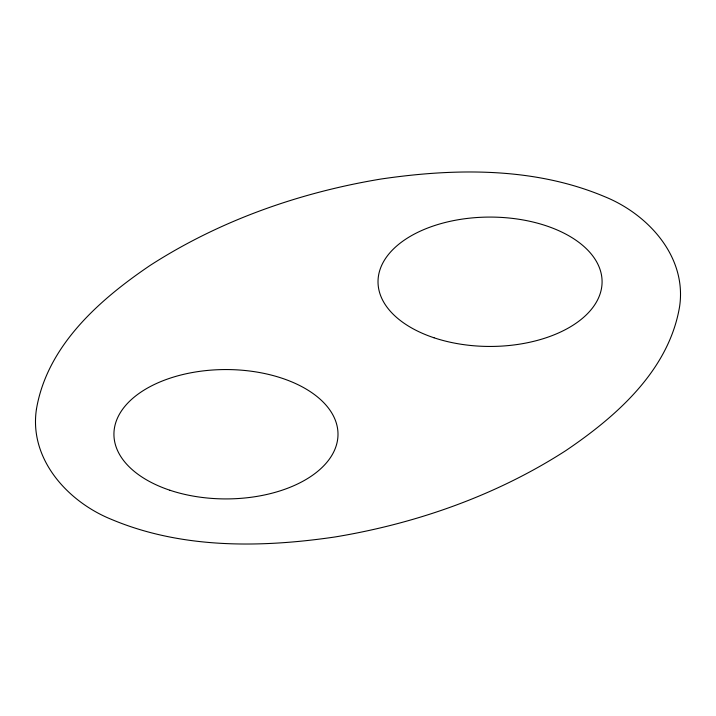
<?xml version="1.0" encoding="UTF-8"?>
<svg xmlns="http://www.w3.org/2000/svg" width="716" height="716" viewBox="0 0 716 716"><rect width="100%" height="100%" fill="white"/><g stroke="black" fill="none" stroke-linecap="round" stroke-linejoin="round"><path stroke-width="1.07" d="M36.453 409.096C28.792 459.135 67.859 501.844 111.589 519.44C181.891 548.993 260.848 547.874 335.061 536.964C416.551 523.45 496.242 495.481 565.846 450.597C616.592 416.247 668.726 370.378 679.547 306.904C687.208 256.865 648.141 214.156 604.411 196.56C534.109 167.007 455.152 168.126 380.939 179.036C299.449 192.55 219.758 220.519 150.154 265.403C99.408 299.753 47.274 345.622 36.453 409.096M169.934 490.254A112.045 64.691 0 0 0 337.997 434.236A112.045 64.691 0 0 0 169.934 378.218A112.045 64.691 0 0 0 169.934 490.254M434.021 337.782A112.045 64.691 0 0 0 602.084 281.764A112.045 64.691 0 0 0 434.021 225.746A112.045 64.691 0 0 0 434.021 337.782"/></g></svg>
